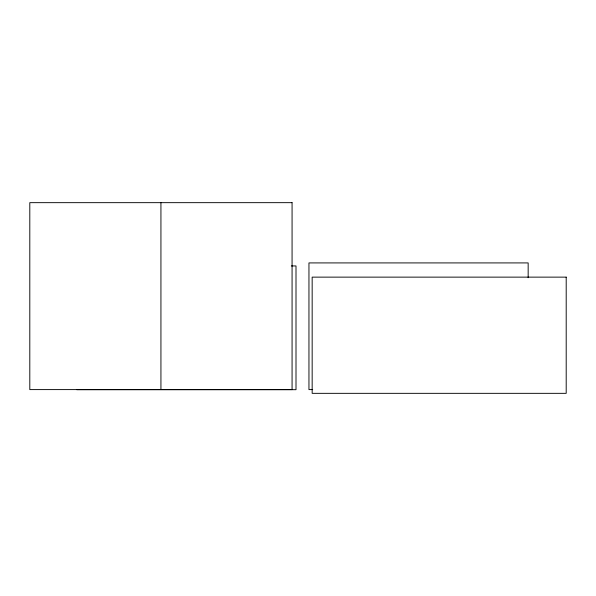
<?xml version="1.0" encoding="UTF-8"?>
<svg xmlns="http://www.w3.org/2000/svg" width="596" height="596" viewBox="0 0 596 596"><rect width="100%" height="100%" fill="white"/><g stroke="black" fill="none" stroke-linecap="round" stroke-linejoin="round"><path stroke-width="0.89" d="M291.355 265.943L296.003 265.943L296.003 389.695L76.787 389.695M312.669 389.598L308.952 389.598L308.952 262.918L528.16 262.918L528.16 277.714M160.935 202.662L160.935 389.598M292.07 202.662L29.8 202.662L29.8 389.598L292.07 389.598L292.07 202.662M566.2 277.133L312.162 277.133L312.162 393.338L566.2 393.338L566.2 277.133"/></g></svg>
